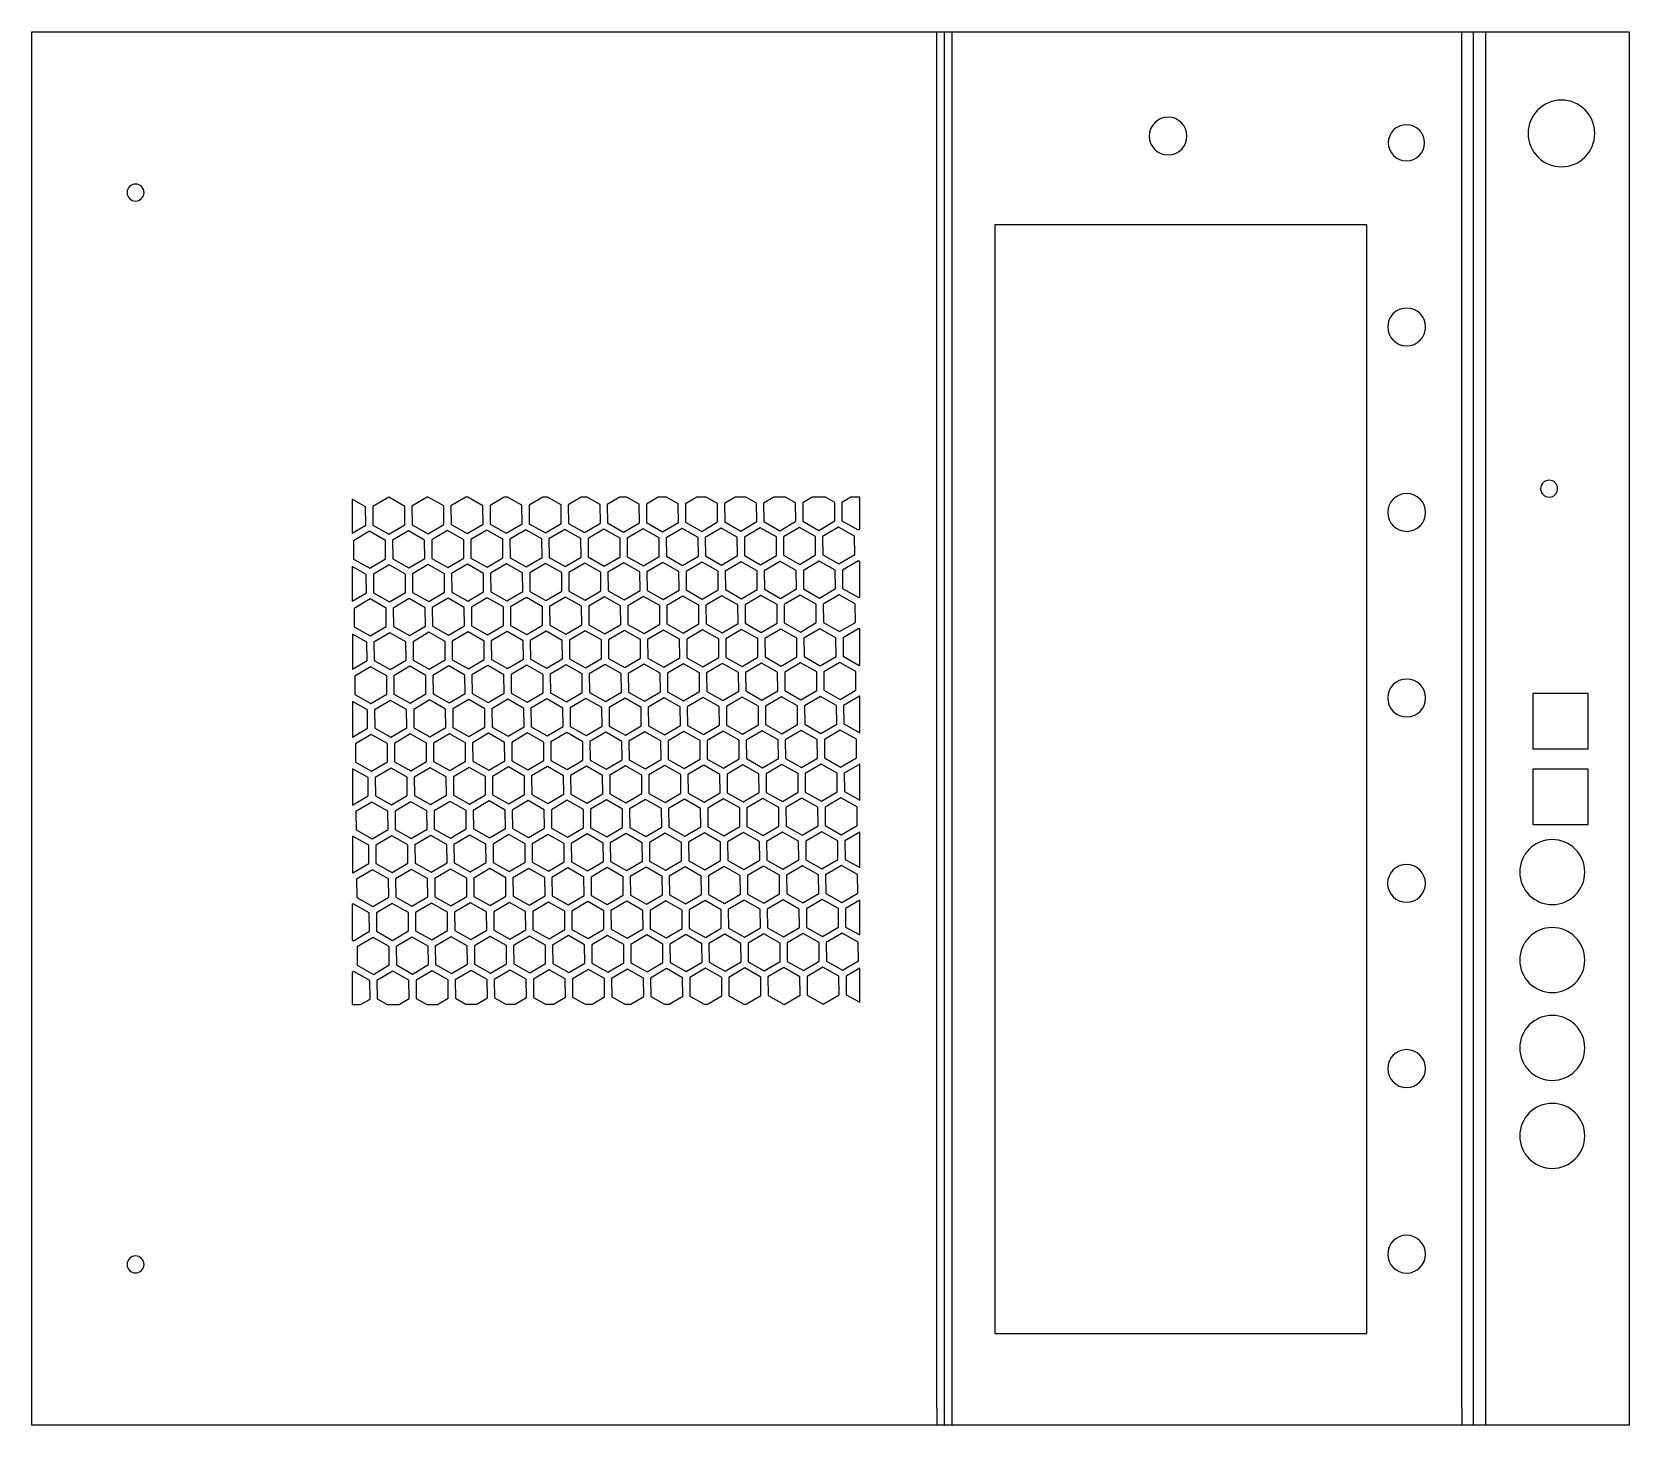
# Model space of a CAD drawing. Header units: millimetres. Extents: x 0 to 300, y 0 to 261.
import ezdxf

# ---------------------------------------------------------------- set-up
doc = ezdxf.new("R2010")
doc.units = ezdxf.units.MM

msp = doc.modelspace()

# ---------------------------------------------------------------- linework, layer by layer
at = {"layer": 'BEND'}
for p, q in [((171.18, 0), (171.18, 261.4)), ((270.46, 0), (270.46, 261.4))]:
    msp.add_line(p, q, dxfattribs=at)
at = {"layer": 'BEND_EXTENT'}
for p, q in [((169.78, 3.2), (169.78, 261.4)), ((172.58, 261.4), (172.58, 3.2)), ((268.26, 3.2), (268.26, 261.4)), ((272.66, 261.4), (272.66, 3.2)), ((169.78, 3.2), (169.78, 0)), ((172.58, 3.2), (172.58, 0)), ((268.26, 3.2), (268.26, 0)), ((272.66, 3.2), (272.66, 0))]:
    msp.add_line(p, q, dxfattribs=at)
at = {"layer": 'INTERIOR_PROFILES'}
for points in [[(250.44, 17.19), (250.44, 225.19), (180.64, 225.19), (180.64, 17.19)], [(63.96, 168.86), (66.98, 167.16), (69.96, 168.92), (69.93, 172.38), (66.92, 174.09), (63.93, 172.33)], [(77.27, 172.45), (74.35, 174.1), (74.16, 174.1), (71.27, 172.39), (71.3, 168.93), (74.31, 167.23), (77.3, 168.98)], [(84.63, 169.05), (84.6, 172.51), (81.8, 174.1), (81.38, 174.1), (78.6, 172.46), (78.63, 169), (81.65, 167.29)], [(85.93, 172.53), (85.96, 169.06), (88.98, 167.36), (91.96, 169.12), (91.93, 172.58), (89.24, 174.1), (88.6, 174.1)], [(95.82, 174.1), (93.27, 172.59), (93.3, 169.13), (96.31, 167.42), (99.3, 169.18), (99.27, 172.65), (96.69, 174.1)], [(103.65, 167.49), (106.63, 169.25), (106.6, 172.71), (104.14, 174.1), (103.04, 174.1), (100.6, 172.66), (100.63, 169.19)], [(111.59, 174.1), (110.27, 174.1), (107.93, 172.72), (107.96, 169.26), (110.98, 167.55), (113.96, 169.31), (113.93, 172.78)], [(121.26, 172.84), (119.04, 174.1), (117.49, 174.1), (115.26, 172.79), (115.3, 169.33), (118.31, 167.62), (121.3, 169.38)], [(124.71, 174.1), (122.6, 172.86), (122.63, 169.39), (125.64, 167.69), (128.63, 169.45), (128.6, 172.91), (126.49, 174.1)], [(135.93, 172.98), (133.94, 174.1), (131.93, 174.1), (129.93, 172.92), (129.96, 169.46), (132.98, 167.75), (135.96, 169.51)], [(143.29, 169.58), (143.26, 173.04), (141.39, 174.1), (139.15, 174.1), (137.26, 172.99), (137.29, 169.52), (140.31, 167.82)], [(148.84, 174.1), (146.37, 174.1), (144.6, 173.05), (144.63, 169.59), (147.64, 167.88), (150.63, 169.64), (150.6, 173.11)], [(155.28, 168.13), (155.28, 174.1), (153.59, 174.1), (151.93, 173.12), (151.96, 169.65), (154.98, 167.95)], [(60.08, 167.35), (62.63, 168.85), (62.6, 172.32), (60.08, 173.74)], [(80.99, 166.13), (77.97, 167.84), (74.99, 166.08), (75.02, 162.61), (78.04, 160.91), (81.02, 162.67)], [(88.35, 162.73), (88.32, 166.2), (85.31, 167.9), (82.32, 166.14), (82.35, 162.68), (85.37, 160.97)], [(89.69, 162.74), (92.7, 161.04), (95.69, 162.8), (95.66, 166.26), (92.64, 167.97), (89.66, 166.21)], [(103.02, 162.86), (102.99, 166.33), (99.97, 168.03), (96.99, 166.27), (97.02, 162.81), (100.04, 161.11)], [(110.32, 166.39), (107.31, 168.1), (104.32, 166.34), (104.35, 162.88), (107.37, 161.17), (110.35, 162.93)], [(111.66, 166.41), (111.69, 162.94), (114.7, 161.24), (117.69, 163), (117.65, 166.46), (114.64, 168.16)], [(124.99, 166.53), (121.97, 168.23), (118.99, 166.47), (119.02, 163.01), (122.03, 161.3), (125.02, 163.06)], [(132.32, 166.59), (129.31, 168.3), (126.32, 166.54), (126.35, 163.07), (129.37, 161.37), (132.35, 163.13)], [(133.69, 163.14), (136.7, 161.43), (139.69, 163.19), (139.65, 166.66), (136.64, 168.36), (133.65, 166.6)], [(143.97, 168.43), (140.99, 166.67), (141.02, 163.21), (144.03, 161.5), (147.02, 163.26), (146.99, 166.72)], [(148.32, 166.74), (148.35, 163.27), (151.37, 161.57), (154.35, 163.33), (154.32, 166.79), (151.3, 168.49)], [(63.37, 160.78), (66.35, 162.53), (66.32, 166), (63.31, 167.7), (60.32, 165.94), (60.35, 162.48)], [(70.64, 167.77), (67.66, 166.01), (67.69, 162.55), (70.7, 160.84), (73.69, 162.6), (73.66, 166.06)], [(115.41, 156.62), (118.43, 154.92), (121.41, 156.68), (121.38, 160.14), (118.36, 161.85), (115.38, 160.09)], [(128.71, 160.21), (125.7, 161.91), (122.71, 160.15), (122.74, 156.69), (125.76, 154.99), (128.74, 156.74)], [(133.09, 155.05), (136.08, 156.81), (136.04, 160.27), (133.03, 161.98), (130.04, 160.22), (130.08, 156.76)], [(140.36, 162.04), (137.38, 160.29), (137.41, 156.82), (140.42, 155.12), (143.41, 156.88), (143.38, 160.34)], [(144.71, 160.35), (144.74, 156.89), (147.76, 155.18), (150.74, 156.94), (150.71, 160.41), (147.7, 162.11)], [(155.09, 155.25), (155.28, 155.36), (155.28, 162.03), (155.03, 162.18), (152.04, 160.42), (152.07, 156.95)], [(62.75, 156.15), (62.71, 159.62), (60.08, 161.11), (60.08, 154.58)], [(67.03, 161.39), (64.05, 159.63), (64.08, 156.16), (67.09, 154.46), (70.08, 156.22), (70.05, 159.68)], [(74.43, 154.52), (77.41, 156.28), (77.38, 159.75), (74.36, 161.45), (71.38, 159.69), (71.41, 156.23)], [(84.74, 156.35), (84.71, 159.81), (81.7, 161.52), (78.71, 159.76), (78.74, 156.3), (81.76, 154.59)], [(86.08, 156.36), (89.09, 154.66), (92.08, 156.41), (92.05, 159.88), (89.03, 161.58), (86.05, 159.82)], [(96.43, 154.72), (99.41, 156.48), (99.38, 159.94), (96.36, 161.65), (93.38, 159.89), (93.41, 156.43)], [(106.71, 160.01), (103.7, 161.72), (100.71, 159.96), (100.74, 156.49), (103.76, 154.79), (106.74, 156.55)], [(111.03, 161.78), (108.05, 160.02), (108.08, 156.56), (111.09, 154.85), (114.08, 156.61), (114.05, 160.08)], [(60.47, 149.78), (63.48, 148.07), (66.47, 149.83), (66.44, 153.3), (63.42, 155), (60.44, 153.24)], [(73.77, 153.36), (70.76, 155.07), (67.77, 153.31), (67.8, 149.85), (70.82, 148.14), (73.8, 149.9)], [(81.1, 153.43), (78.09, 155.13), (75.1, 153.38), (75.14, 149.91), (78.15, 148.21), (81.13, 149.97)], [(82.44, 153.44), (82.47, 149.98), (85.48, 148.27), (88.47, 150.03), (88.44, 153.5), (85.42, 155.2)], [(89.77, 153.51), (89.8, 150.04), (92.82, 148.34), (95.8, 150.1), (95.77, 153.56), (92.75, 155.27)], [(100.09, 155.33), (97.1, 153.57), (97.13, 150.11), (100.15, 148.4), (103.13, 150.16), (103.1, 153.63)], [(110.47, 150.23), (110.44, 153.69), (107.42, 155.4), (104.44, 153.64), (104.47, 150.17), (107.48, 148.47)], [(114.82, 148.54), (117.8, 150.29), (117.77, 153.76), (114.75, 155.46), (111.77, 153.7), (111.8, 150.24)], [(125.1, 153.82), (122.09, 155.53), (119.1, 153.77), (119.13, 150.31), (122.15, 148.6), (125.13, 150.36)], [(129.42, 155.6), (126.44, 153.84), (126.47, 150.37), (129.48, 148.67), (132.47, 150.43), (132.44, 153.89)], [(136.75, 155.66), (133.77, 153.9), (133.8, 150.44), (136.81, 148.73), (139.8, 150.49), (139.77, 153.96)], [(144.09, 155.73), (141.1, 153.97), (141.13, 150.5), (144.15, 148.8), (147.13, 150.56), (147.1, 154.02)], [(151.42, 155.79), (148.43, 154.03), (148.47, 150.57), (151.48, 148.87), (154.47, 150.62), (154.43, 154.09)], [(60.15, 141.85), (62.86, 143.45), (62.83, 146.91), (60.15, 148.43)], [(67.21, 141.76), (70.19, 143.52), (70.16, 146.98), (67.15, 148.68), (64.16, 146.93), (64.19, 143.46)], [(77.49, 147.05), (74.48, 148.75), (71.49, 146.99), (71.53, 143.53), (74.54, 141.82), (77.53, 143.58)], [(81.87, 141.89), (84.86, 143.65), (84.83, 147.11), (81.81, 148.82), (78.83, 147.06), (78.86, 143.59)], [(92.16, 147.18), (89.14, 148.88), (86.16, 147.12), (86.19, 143.66), (89.21, 141.95), (92.19, 143.71)], [(99.52, 143.78), (99.49, 147.24), (96.48, 148.95), (93.49, 147.19), (93.52, 143.73), (96.54, 142.02)], [(103.81, 149.01), (100.83, 147.26), (100.86, 143.79), (103.87, 142.09), (106.86, 143.85), (106.83, 147.31)], [(111.14, 149.08), (108.16, 147.32), (108.19, 143.86), (111.21, 142.15), (114.19, 143.91), (114.16, 147.38)], [(115.49, 147.39), (115.52, 143.92), (118.54, 142.22), (121.52, 143.98), (121.49, 147.44), (118.48, 149.15)], [(122.83, 147.45), (122.86, 143.99), (125.87, 142.28), (128.86, 144.04), (128.83, 147.51), (125.81, 149.21)], [(133.14, 149.28), (130.16, 147.52), (130.19, 144.05), (133.21, 142.35), (136.19, 144.11), (136.16, 147.57)], [(143.49, 147.64), (140.48, 149.34), (137.49, 147.58), (137.52, 144.12), (140.54, 142.42), (143.52, 144.17)], [(147.87, 142.48), (150.86, 144.24), (150.82, 147.7), (147.81, 149.41), (144.82, 147.65), (144.86, 144.19)], [(155.14, 149.48), (152.16, 147.72), (152.19, 144.25), (155.2, 142.55), (155.28, 142.59), (155.28, 149.4)], [(60.58, 137.08), (63.6, 135.37), (66.58, 137.13), (66.55, 140.6), (63.54, 142.3), (60.55, 140.54)], [(70.87, 142.37), (67.89, 140.61), (67.92, 137.14), (70.93, 135.44), (73.92, 137.2), (73.88, 140.66)], [(75.22, 140.67), (75.25, 137.21), (78.26, 135.51), (81.25, 137.26), (81.22, 140.73), (78.2, 142.43)], [(82.55, 140.74), (82.58, 137.28), (85.6, 135.57), (88.58, 137.33), (88.55, 140.79), (85.54, 142.5)], [(92.93, 135.64), (95.92, 137.4), (95.88, 140.86), (92.87, 142.56), (89.88, 140.81), (89.92, 137.34)], [(97.25, 137.41), (100.26, 135.7), (103.25, 137.46), (103.22, 140.93), (100.2, 142.63), (97.22, 140.87)], [(110.55, 140.99), (107.53, 142.7), (104.55, 140.94), (104.58, 137.47), (107.6, 135.77), (110.58, 137.53)], [(117.91, 137.59), (117.88, 141.06), (114.87, 142.76), (111.88, 141), (111.91, 137.54), (114.93, 135.83)], [(119.25, 137.61), (122.26, 135.9), (125.25, 137.66), (125.22, 141.12), (122.2, 142.83), (119.22, 141.07)], [(126.58, 137.67), (129.6, 135.97), (132.58, 137.73), (132.55, 141.19), (129.53, 142.89), (126.55, 141.14)], [(136.87, 142.96), (133.88, 141.2), (133.91, 137.74), (136.93, 136.03), (139.91, 137.79), (139.88, 141.26)], [(141.22, 141.27), (141.25, 137.8), (144.26, 136.1), (147.25, 137.86), (147.22, 141.32), (144.2, 143.03)], [(148.58, 137.87), (151.6, 136.16), (154.58, 137.92), (154.55, 141.39), (151.53, 143.09), (148.55, 141.33)], [(60.15, 135.79), (60.15, 129.08), (62.97, 130.75), (62.94, 134.21)], [(67.26, 135.98), (64.28, 134.22), (64.31, 130.76), (67.32, 129.06), (70.31, 130.81), (70.28, 134.28)], [(77.64, 130.88), (77.61, 134.34), (74.59, 136.05), (71.61, 134.29), (71.64, 130.83), (74.66, 129.12)], [(81.99, 129.19), (84.97, 130.95), (84.94, 134.41), (81.93, 136.12), (78.94, 134.36), (78.97, 130.89)], [(92.27, 134.48), (89.26, 136.18), (86.27, 134.42), (86.31, 130.96), (89.32, 129.25), (92.31, 131.01)], [(96.59, 136.25), (93.61, 134.49), (93.64, 131.02), (96.65, 129.32), (99.64, 131.08), (99.61, 134.54)], [(103.93, 136.31), (100.94, 134.55), (100.97, 131.09), (103.99, 129.39), (106.97, 131.14), (106.94, 134.61)], [(108.3, 131.16), (111.32, 129.45), (114.3, 131.21), (114.27, 134.67), (111.26, 136.38), (108.27, 134.62)], [(115.64, 131.22), (118.65, 129.52), (121.64, 131.28), (121.61, 134.74), (118.59, 136.44), (115.61, 134.69)], [(128.94, 134.81), (125.92, 136.51), (122.94, 134.75), (122.97, 131.29), (125.99, 129.58), (128.97, 131.34)], [(133.32, 129.65), (136.3, 131.41), (136.27, 134.87), (133.26, 136.58), (130.27, 134.82), (130.3, 131.35)], [(137.64, 131.42), (140.65, 129.71), (143.64, 131.47), (143.61, 134.94), (140.59, 136.64), (137.61, 134.88)], [(147.92, 136.71), (144.94, 134.95), (144.97, 131.49), (147.99, 129.78), (150.97, 131.54), (150.94, 135)], [(152.27, 135.02), (152.3, 131.55), (155.28, 129.87), (155.28, 136.76), (155.26, 136.77)], [(281.54, 137.26), (281.54, 126.86), (291.94, 126.86), (291.94, 137.26)], [(63.65, 129.6), (60.67, 127.84), (60.7, 124.38), (63.71, 122.67), (66.7, 124.43), (66.67, 127.9)], [(68, 127.91), (68.03, 124.44), (71.05, 122.74), (74.03, 124.5), (74, 127.96), (70.98, 129.67)], [(81.33, 128.03), (78.32, 129.73), (75.33, 127.97), (75.36, 124.51), (78.38, 122.8), (81.36, 124.56)], [(82.67, 128.04), (82.7, 124.57), (85.71, 122.87), (88.7, 124.63), (88.67, 128.09), (85.65, 129.8)], [(96, 128.16), (92.98, 129.86), (90, 128.1), (90.03, 124.64), (93.04, 122.94), (96.03, 124.69)], [(103.33, 128.22), (100.32, 129.93), (97.33, 128.17), (97.36, 124.71), (100.38, 123), (103.36, 124.76)], [(104.7, 124.77), (107.71, 123.07), (110.7, 124.83), (110.66, 128.29), (107.65, 130), (104.66, 128.24)], [(115.04, 123.13), (118.03, 124.89), (118, 128.36), (114.98, 130.06), (112, 128.3), (112.03, 124.84)], [(125.33, 128.42), (122.31, 130.13), (119.33, 128.37), (119.36, 124.9), (122.38, 123.2), (125.36, 124.96)], [(132.69, 125.02), (132.66, 128.49), (129.65, 130.19), (126.66, 128.43), (126.69, 124.97), (129.71, 123.27)], [(134.03, 125.04), (137.04, 123.33), (140.03, 125.09), (140, 128.55), (136.98, 130.26), (134, 128.5)], [(147.36, 125.16), (147.33, 128.62), (144.31, 130.32), (141.33, 128.57), (141.36, 125.1), (144.38, 123.4)], [(151.71, 123.46), (154.69, 125.22), (154.66, 128.69), (151.65, 130.39), (148.66, 128.63), (148.69, 125.17)], [(60.15, 123.16), (60.15, 116.31), (63.09, 118.05), (63.06, 121.51)], [(70.42, 118.11), (70.39, 121.58), (67.37, 123.28), (64.39, 121.52), (64.42, 118.06), (67.44, 116.35)], [(74.77, 116.42), (77.75, 118.18), (77.72, 121.64), (74.71, 123.35), (71.72, 121.59), (71.75, 118.13)], [(82.1, 116.49), (85.09, 118.25), (85.06, 121.71), (82.04, 123.41), (79.06, 121.66), (79.09, 118.19)], [(89.37, 123.48), (86.39, 121.72), (86.42, 118.26), (89.44, 116.55), (92.42, 118.31), (92.39, 121.78)], [(93.75, 118.32), (96.77, 116.62), (99.75, 118.38), (99.72, 121.84), (96.71, 123.55), (93.72, 121.79)], [(107.09, 118.44), (107.05, 121.91), (104.04, 123.61), (101.05, 121.85), (101.09, 118.39), (104.1, 116.68)], [(111.43, 116.75), (114.42, 118.51), (114.39, 121.97), (111.37, 123.68), (108.39, 121.92), (108.42, 118.45)], [(115.72, 121.98), (115.75, 118.52), (118.77, 116.82), (121.75, 118.57), (121.72, 122.04), (118.71, 123.74)], [(129.08, 118.64), (129.05, 122.1), (126.04, 123.81), (123.05, 122.05), (123.09, 118.59), (126.1, 116.88)], [(130.39, 122.12), (130.42, 118.65), (133.43, 116.95), (136.42, 118.71), (136.39, 122.17), (133.37, 123.88)], [(140.77, 117.01), (143.75, 118.77), (143.72, 122.24), (140.7, 123.94), (137.72, 122.18), (137.75, 118.72)], [(151.05, 122.3), (148.04, 124.01), (145.05, 122.25), (145.08, 118.78), (148.1, 117.08), (151.08, 118.84)], [(152.39, 122.31), (152.42, 118.85), (155.28, 117.23), (155.28, 124.02)], [(291.94, 112.66), (291.94, 123.06), (281.54, 123.06), (281.54, 112.66)], [(63.83, 109.97), (66.81, 111.73), (66.78, 115.19), (63.76, 116.9), (60.78, 115.14), (60.81, 111.68)], [(74.11, 115.26), (71.1, 116.96), (68.11, 115.21), (68.14, 111.74), (71.16, 110.04), (74.14, 111.8)], [(78.43, 117.03), (75.45, 115.27), (75.48, 111.81), (78.49, 110.1), (81.48, 111.86), (81.45, 115.33)], [(85.76, 117.1), (82.78, 115.34), (82.81, 111.87), (85.83, 110.17), (88.81, 111.93), (88.78, 115.39)], [(90.14, 111.94), (93.16, 110.23), (96.14, 111.99), (96.11, 115.46), (93.1, 117.16), (90.11, 115.4)], [(97.45, 115.47), (97.48, 112.01), (100.49, 110.3), (103.48, 112.06), (103.45, 115.52), (100.43, 117.23)], [(107.83, 110.37), (110.81, 112.13), (110.78, 115.59), (107.76, 117.29), (104.78, 115.54), (104.81, 112.07)], [(115.16, 110.43), (118.14, 112.19), (118.11, 115.66), (115.1, 117.36), (112.11, 115.6), (112.14, 112.14)], [(125.48, 112.26), (125.44, 115.72), (122.43, 117.43), (119.44, 115.67), (119.48, 112.2), (122.49, 110.5)], [(132.78, 115.79), (129.76, 117.49), (126.78, 115.73), (126.81, 112.27), (129.82, 110.56), (132.81, 112.32)], [(134.14, 112.33), (137.16, 110.63), (140.14, 112.39), (140.11, 115.85), (137.09, 117.56), (134.11, 115.8)], [(147.44, 115.92), (144.43, 117.62), (141.44, 115.86), (141.47, 112.4), (144.49, 110.7), (147.47, 112.45)], [(154.81, 112.52), (154.78, 115.98), (151.76, 117.69), (148.78, 115.93), (148.81, 112.47), (151.82, 110.76)], [(101.2, 105.69), (104.22, 103.98), (107.2, 105.74), (107.17, 109.21), (104.15, 110.91), (101.17, 109.15)], [(108.53, 105.75), (111.55, 104.05), (114.53, 105.81), (114.5, 109.27), (111.49, 110.98), (108.5, 109.22)], [(121.83, 109.34), (118.82, 111.04), (115.84, 109.28), (115.87, 105.82), (118.88, 104.11), (121.87, 105.87)], [(126.21, 104.18), (129.2, 105.94), (129.17, 109.4), (126.15, 111.11), (123.17, 109.35), (123.2, 105.89)], [(133.49, 111.17), (130.5, 109.42), (130.53, 105.95), (133.55, 104.25), (136.53, 106.01), (136.5, 109.47)], [(143.83, 109.54), (140.82, 111.24), (137.83, 109.48), (137.87, 106.02), (140.88, 104.31), (143.87, 106.07)], [(145.17, 109.55), (145.2, 106.08), (148.21, 104.38), (151.2, 106.14), (151.17, 109.6), (148.15, 111.31)], [(155.28, 104.59), (155.28, 111.25), (152.5, 109.61), (152.53, 106.15)], [(60.15, 103.63), (60.22, 103.59), (63.2, 105.35), (63.17, 108.81), (60.16, 110.52), (60.15, 110.51)], [(70.5, 108.88), (67.49, 110.58), (64.5, 108.82), (64.53, 105.36), (67.55, 103.65), (70.53, 105.41)], [(74.82, 110.65), (71.84, 108.89), (71.87, 105.42), (74.88, 103.72), (77.87, 105.48), (77.84, 108.94)], [(85.2, 105.54), (85.17, 109.01), (82.15, 110.71), (79.17, 108.95), (79.2, 105.49), (82.22, 103.79)], [(86.5, 109.02), (86.53, 105.56), (89.55, 103.85), (92.53, 105.61), (92.5, 109.07), (89.49, 110.78)], [(99.87, 105.68), (99.84, 109.14), (96.82, 110.84), (93.84, 109.09), (93.87, 105.62), (96.88, 103.92)], [(144.54, 104.92), (141.56, 103.16), (141.59, 99.7), (144.6, 97.99), (147.59, 99.75), (147.56, 103.22)], [(151.94, 98.06), (154.92, 99.82), (154.89, 103.28), (151.88, 104.99), (148.89, 103.23), (148.92, 99.77)], [(60.93, 98.97), (63.94, 97.27), (66.93, 99.03), (66.89, 102.49), (63.88, 104.2), (60.89, 102.44)], [(68.23, 102.5), (68.26, 99.04), (71.27, 97.34), (74.26, 99.09), (74.23, 102.56), (71.21, 104.26)], [(78.54, 104.33), (75.56, 102.57), (75.59, 99.11), (78.61, 97.4), (81.59, 99.16), (81.56, 102.62)], [(82.89, 102.64), (82.92, 99.17), (85.94, 97.47), (88.92, 99.23), (88.89, 102.69), (85.88, 104.4)], [(96.26, 99.29), (96.23, 102.76), (93.21, 104.46), (90.23, 102.7), (90.26, 99.24), (93.27, 97.53)], [(103.59, 99.36), (103.56, 102.82), (100.54, 104.53), (97.56, 102.77), (97.59, 99.3), (100.61, 97.6)], [(104.89, 102.83), (104.92, 99.37), (107.94, 97.67), (110.92, 99.42), (110.89, 102.89), (107.88, 104.59)], [(112.23, 102.9), (112.26, 99.44), (115.27, 97.73), (118.26, 99.49), (118.23, 102.95), (115.21, 104.66)], [(122.54, 104.72), (119.56, 102.97), (119.59, 99.5), (122.61, 97.8), (125.59, 99.56), (125.56, 103.02)], [(132.89, 103.09), (129.88, 104.79), (126.89, 103.03), (126.92, 99.57), (129.94, 97.86), (132.92, 99.62)], [(140.22, 103.15), (137.21, 104.86), (134.22, 103.1), (134.26, 99.63), (137.27, 97.93), (140.26, 99.69)], [(63.28, 96.11), (60.27, 97.81), (60.08, 97.7), (60.08, 91.03), (60.33, 90.89), (63.32, 92.65)], [(67.66, 90.95), (70.65, 92.71), (70.62, 96.18), (67.6, 97.88), (64.62, 96.12), (64.65, 92.66)], [(77.95, 96.24), (74.94, 97.95), (71.95, 96.19), (71.98, 92.72), (75, 91.02), (77.98, 92.78)], [(82.33, 91.08), (85.31, 92.84), (85.28, 96.31), (82.27, 98.01), (79.28, 96.25), (79.32, 92.79)], [(92.62, 96.37), (89.6, 98.08), (86.62, 96.32), (86.65, 92.85), (89.66, 91.15), (92.65, 92.91)], [(96.93, 98.14), (93.95, 96.38), (93.98, 92.92), (97, 91.22), (99.98, 92.97), (99.95, 96.44)], [(104.27, 98.21), (101.28, 96.45), (101.31, 92.99), (104.33, 91.28), (107.31, 93.04), (107.28, 96.5)], [(108.62, 96.52), (108.65, 93.05), (111.66, 91.35), (114.65, 93.11), (114.62, 96.57), (111.6, 98.28)], [(121.98, 93.17), (121.95, 96.64), (118.93, 98.34), (115.95, 96.58), (115.98, 93.12), (119, 91.41)], [(129.28, 96.7), (126.27, 98.41), (123.28, 96.65), (123.31, 93.18), (126.33, 91.48), (129.31, 93.24)], [(130.62, 96.71), (130.65, 93.25), (133.66, 91.55), (136.65, 93.3), (136.62, 96.77), (133.6, 98.47)], [(143.95, 96.83), (140.93, 98.54), (137.95, 96.78), (137.98, 93.32), (140.99, 91.61), (143.98, 93.37)], [(148.27, 98.6), (145.28, 96.85), (145.31, 93.38), (148.33, 91.68), (151.31, 93.44), (151.28, 96.9)], [(155.28, 98.48), (152.61, 96.91), (152.65, 93.45), (155.28, 91.96)], [(61.04, 86.27), (64.06, 84.57), (67.04, 86.33), (67.01, 89.79), (63.99, 91.5), (61.01, 89.74)], [(71.33, 91.56), (68.34, 89.8), (68.37, 86.34), (71.39, 84.63), (74.37, 86.39), (74.34, 89.86)], [(81.71, 86.46), (81.67, 89.92), (78.66, 91.63), (75.67, 89.87), (75.71, 86.41), (78.72, 84.7)], [(89.04, 86.53), (89.01, 89.99), (85.99, 91.69), (83.01, 89.94), (83.04, 86.47), (86.05, 84.77)], [(93.32, 91.76), (90.34, 90), (90.37, 86.54), (93.39, 84.83), (96.37, 86.59), (96.34, 90.06)], [(100.66, 91.83), (97.67, 90.07), (97.7, 86.6), (100.72, 84.9), (103.7, 86.66), (103.67, 90.12)], [(105.04, 86.67), (108.05, 84.96), (111.04, 86.72), (111.01, 90.19), (107.99, 91.89), (105.01, 90.13)], [(112.34, 90.2), (112.37, 86.73), (115.39, 85.03), (118.37, 86.79), (118.34, 90.25), (115.32, 91.96)], [(119.67, 90.26), (119.7, 86.8), (122.72, 85.1), (125.7, 86.85), (125.67, 90.32), (122.66, 92.02)], [(133.04, 86.92), (133.01, 90.38), (129.99, 92.09), (127.01, 90.33), (127.04, 86.87), (130.05, 85.16)], [(137.39, 85.23), (140.37, 86.99), (140.34, 90.45), (137.32, 92.16), (134.34, 90.4), (134.37, 86.93)], [(141.7, 87), (144.72, 85.29), (147.7, 87.05), (147.67, 90.52), (144.66, 92.22), (141.67, 90.46)], [(149, 90.53), (149.04, 87.06), (152.05, 85.36), (155.04, 87.12), (155, 90.58), (151.99, 92.29)], [(61.65, 78.9), (63.43, 79.94), (63.4, 83.41), (60.38, 85.11), (60.08, 84.93), (60.08, 78.9)], [(70.73, 83.47), (67.72, 85.18), (64.73, 83.42), (64.76, 79.96), (66.64, 78.9), (68.87, 78.9), (70.76, 80.01)], [(75.05, 85.24), (72.07, 83.49), (72.1, 80.02), (74.09, 78.9), (76.09, 78.9), (78.1, 80.08), (78.06, 83.54)], [(85.43, 80.14), (85.4, 83.61), (82.38, 85.31), (79.4, 83.55), (79.43, 80.09), (81.42, 78.96), (83.43, 78.96)], [(88.87, 78.96), (90.65, 78.96), (92.76, 80.21), (92.73, 83.67), (89.72, 85.38), (86.73, 83.62), (86.76, 80.15)], [(97.87, 78.96), (100.1, 80.27), (100.06, 83.74), (97.05, 85.44), (94.06, 83.68), (94.1, 80.22), (96.32, 78.96)], [(105.09, 78.96), (107.43, 80.34), (107.4, 83.8), (104.38, 85.51), (101.4, 83.75), (101.43, 80.29), (103.77, 78.96)], [(114.76, 80.41), (114.73, 83.87), (111.71, 85.57), (108.73, 83.82), (108.76, 80.35), (111.22, 78.96), (112.32, 78.96)], [(116.06, 83.88), (116.09, 80.42), (118.67, 78.96), (119.54, 78.96), (122.09, 80.47), (122.06, 83.94), (119.05, 85.64)], [(126.76, 78.96), (129.43, 80.54), (129.4, 84), (126.38, 85.71), (123.4, 83.95), (123.43, 80.48), (126.11, 78.96)], [(136.73, 84.07), (133.71, 85.77), (130.73, 84.01), (130.76, 80.55), (133.56, 78.96), (133.98, 78.96), (136.76, 80.6)], [(141.11, 78.91), (144.09, 80.67), (144.06, 84.13), (141.05, 85.84), (138.06, 84.08), (138.09, 80.61)], [(148.38, 85.9), (145.4, 84.14), (145.43, 80.68), (148.44, 78.98), (151.43, 80.73), (151.4, 84.2)], [(155.28, 85.72), (152.73, 84.21), (152.76, 80.75), (155.28, 79.32)]]:
    msp.add_lwpolyline(points, close=True, dxfattribs=at)
at = {"layer": 'INTERIOR_PROFILES', "extrusion": (0, 0, -1)}
for centre, radius in [((-286.93, 242.36), 6.25), ((-213.13, 241.86), 3.55), ((-257.84, 240.6), 3.4), ((-19.44, 231.26), 1.59), ((-257.89, 206.05), 3.55), ((-284.61, 175.7), 1.59), ((-257.89, 171.24), 3.55), ((-257.89, 136.42), 3.55), ((-285.21, 103.76), 6.1), ((-257.86, 101.64), 3.55), ((-285.21, 87.26), 6.1), ((-285.21, 70.76), 6.1), ((-257.88, 66.89), 3.55), ((-285.21, 54.26), 6.1), ((-257.88, 32.07), 3.55), ((-19.44, 30.14), 1.59)]:
    msp.add_circle(centre, radius, dxfattribs=at)
at = {"layer": 'OUTER_PROFILES'}
msp.add_lwpolyline([(299.61, 3.2), (299.61, 0), (272.66, 0), (268.26, 0), (172.58, 0), (169.78, 0), (0, 0), (0, 3.2), (0, 261.4), (299.61, 261.4)], close=True, dxfattribs=at)

doc.saveas('drawing.dxf')
